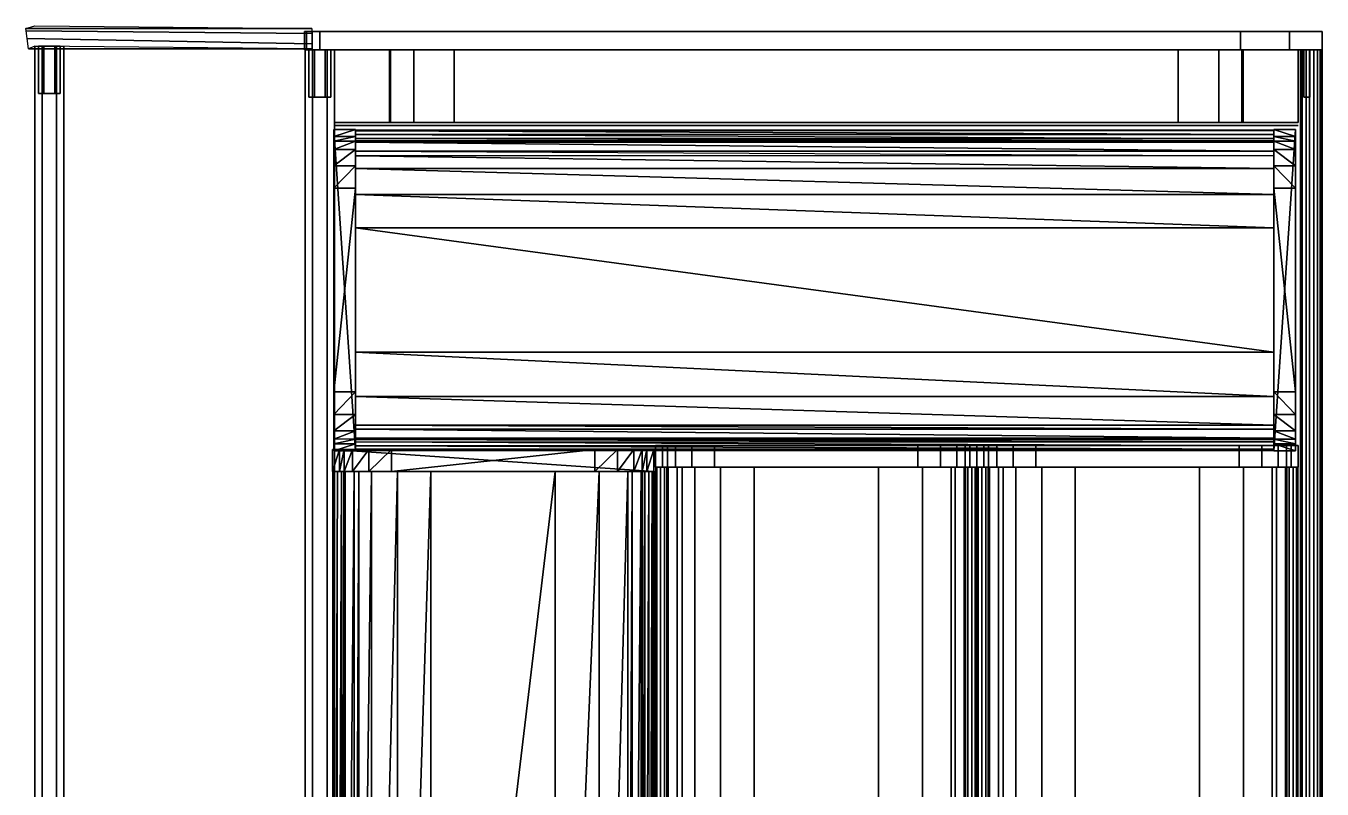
# Model space of a CAD drawing. Extents: x -2 to 354, y -420 to 0.
# Drawn here: x -2.4 to 354.2, y -209.9 to 0 of the extents above; entities that cross this region are included whole.
import ezdxf

# ---------------------------------------------------------------- set-up
doc = ezdxf.new("R2010")
doc.units = 0
doc.layers.get('0').update_dxf_attribs({"linetype": 'CONTINUOUS'})
doc.layers.add('CINZA', color=253, linetype='CONTINUOUS')
doc.layers.add('PRETO', color=253, linetype='CONTINUOUS')

# ---------------------------------------------------------------- blocks, each defined once
blk = doc.blocks.new('DFD')
at = {"layer": 'CINZA'}
for points in [[(266.11, -922.33, 57.09), (13.46, -922.33, 57.09), (266.11, -922.2, 58.08), (266.11, -922.33, 57.09)], [(266.11, -922.2, 58.08), (13.46, -922.33, 57.09), (13.46, -922.2, 58.08), (266.11, -922.2, 58.08)], [(13.46, -922.2, 58.08), (266.11, -922.2, 58.08), (266.11, -922.49, 59.19), (13.46, -922.2, 58.08)], [(13.46, -922.2, 58.08), (266.11, -922.49, 59.19), (13.46, -922.49, 59.19), (13.46, -922.2, 58.08)], [(266.11, -922.49, 59.19), (13.46, -922.49, 59.19), (266.11, -923.48, 59.77), (266.11, -922.49, 59.19)], [(266.11, -923.48, 59.77), (13.46, -922.49, 59.19), (13.46, -923.48, 59.77), (266.11, -923.48, 59.77)], [(266.11, -923.48, 59.77), (13.46, -923.48, 59.77), (266.11, -924.61, 59.91), (266.11, -923.48, 59.77)], [(13.46, -923.48, 59.77), (266.11, -924.61, 59.91), (13.46, -924.61, 59.91), (13.46, -923.48, 59.77)], [(13.46, -924.61, 59.91), (266.11, -924.61, 59.91), (266.11, -925.21, 59.71), (13.46, -924.61, 59.91)], [(13.46, -924.61, 59.91), (266.11, -925.21, 59.71), (13.46, -925.21, 59.71), (13.46, -924.61, 59.91)], [(266.11, -925.21, 59.71), (13.46, -925.21, 59.71), (266.11, -925.6, 59.04), (266.11, -925.21, 59.71)], [(266.11, -925.6, 59.04), (13.46, -925.21, 59.71), (13.46, -925.6, 59.04), (266.11, -925.6, 59.04)], [(266.11, -925.6, 59.04), (13.46, -925.6, 59.04), (266.11, -928.08, 40.79), (266.11, -925.6, 59.04)], [(266.11, -928.08, 40.79), (13.46, -925.6, 59.04), (13.46, -928.08, 40.79), (266.11, -928.08, 40.79)], [(266.11, -928.08, 40.79), (13.46, -928.08, 40.79), (266.11, -929.4, 31.09), (266.11, -928.08, 40.79)], [(266.11, -929.4, 31.09), (13.46, -929.4, 31.09), (266.11, -932.87, 22.27), (266.11, -929.4, 31.09)], [(266.11, -932.87, 22.27), (13.46, -929.4, 31.09), (13.46, -932.87, 22.27), (266.11, -932.87, 22.27)], [(266.11, -932.87, 22.27), (13.46, -932.87, 22.27), (266.11, -940.01, 16.03), (266.11, -932.87, 22.27)], [(266.11, -940.01, 16.03), (13.46, -932.87, 22.27), (13.46, -940.01, 16.03), (266.11, -940.01, 16.03)], [(266.11, -940.01, 16.03), (13.46, -940.01, 16.03), (266.11, -949.22, 13.79), (266.11, -940.01, 16.03)], [(266.11, -949.22, 13.79), (13.46, -940.01, 16.03), (13.46, -949.22, 13.79), (266.11, -949.22, 13.79)], [(266.11, -949.22, 13.79), (13.46, -949.22, 13.79), (266.11, -983.42, 13.79), (266.11, -949.22, 13.79)], [(266.11, -983.42, 13.79), (13.46, -949.22, 13.79), (13.46, -983.42, 13.79), (266.11, -983.42, 13.79)], [(266.11, -983.42, 13.79), (13.46, -983.42, 13.79), (266.11, -995.54, 17.94), (266.11, -983.42, 13.79)], [(266.11, -995.54, 17.94), (13.46, -983.42, 13.79), (13.46, -995.54, 17.94), (266.11, -995.54, 17.94)], [(266.11, -995.54, 17.94), (13.46, -995.54, 17.94), (266.11, -1003.43, 28.02), (266.11, -995.54, 17.94)], [(266.11, -1003.43, 28.02), (13.46, -995.54, 17.94), (13.46, -1003.43, 28.03), (266.11, -1003.43, 28.02)], [(266.11, -1003.43, 28.02), (13.46, -1003.43, 28.03), (266.11, -1004.56, 40.79), (266.11, -1003.43, 28.02)], [(266.11, -1004.56, 40.79), (13.46, -1003.43, 28.03), (13.46, -1004.56, 40.79), (266.11, -1004.56, 40.79)], [(266.11, -1004.56, 40.79), (13.46, -1004.56, 40.79), (266.11, -1007.04, 59.04), (266.11, -1004.56, 40.79)], [(266.11, -1007.04, 59.04), (13.46, -1004.56, 40.79), (13.46, -1007.04, 59.04), (266.11, -1007.04, 59.04)], [(266.11, -1007.04, 59.04), (13.46, -1007.04, 59.04), (266.11, -1007.43, 59.71), (266.11, -1007.04, 59.04)], [(266.11, -1007.43, 59.71), (13.46, -1007.04, 59.04), (13.46, -1007.43, 59.71), (266.11, -1007.43, 59.71)], [(266.11, -1007.43, 59.71), (13.46, -1007.43, 59.71), (266.11, -1008.03, 59.91), (266.11, -1007.43, 59.71)], [(266.11, -1008.03, 59.91), (13.46, -1007.43, 59.71), (13.46, -1008.03, 59.91), (266.11, -1008.03, 59.91)], [(13.46, -1008.03, 59.91), (266.11, -1008.03, 59.91), (266.11, -1009.16, 59.77), (13.46, -1008.03, 59.91)], [(13.46, -1008.03, 59.91), (266.11, -1009.16, 59.77), (13.46, -1009.16, 59.77), (13.46, -1008.03, 59.91)], [(266.11, -1009.16, 59.77), (13.46, -1009.16, 59.77), (266.11, -1010.09, 59.27), (266.11, -1009.16, 59.77)], [(266.11, -1010.09, 59.27), (13.46, -1009.16, 59.77), (13.46, -1010.09, 59.27), (266.11, -1010.09, 59.27)], [(266.11, -1010.09, 59.27), (13.46, -1010.09, 59.27), (266.11, -1010.44, 58.08), (266.11, -1010.09, 59.27)], [(266.11, -1010.44, 58.08), (13.46, -1010.09, 59.27), (13.46, -1010.44, 58.08), (266.11, -1010.44, 58.08)], [(13.46, -1010.44, 58.08), (266.11, -1010.44, 58.08), (266.11, -1010.31, 57.09), (13.46, -1010.44, 58.08)], [(13.46, -1010.44, 58.08), (266.11, -1010.31, 57.09), (13.46, -1010.31, 57.09), (13.46, -1010.44, 58.08)]]:
    blk.add_3dface(points, dxfattribs=at)
at = {"layer": 'PRETO'}
for points in [[(7.46, -1010.52, 54.2), (7.46, -922.12, 54.2), (7.46, -924.06, 40.37), (7.46, -1010.52, 54.2)], [(7.46, -1010.52, 60.3), (7.46, -922.12, 60.3), (7.46, -1010.52, 54.2), (7.46, -1010.52, 60.3)], [(7.46, -1010.52, 54.2), (7.46, -922.12, 60.3), (7.46, -922.12, 54.2), (7.46, -1010.52, 54.2)], [(13.46, -922.12, 60.3), (7.46, -922.12, 60.3), (7.46, -922.12, 54.2), (13.46, -922.12, 60.3)], [(13.46, -922.12, 60.3), (7.46, -922.12, 54.2), (13.46, -922.12, 54.2), (13.46, -922.12, 60.3)], [(7.46, -922.12, 54.2), (13.46, -922.12, 54.2), (7.46, -924.06, 40.37), (7.46, -922.12, 54.2)], [(7.46, -924.06, 40.37), (13.46, -922.12, 54.2), (13.46, -924.06, 40.37), (7.46, -924.06, 40.37)], [(7.46, -1010.52, 60.3), (13.46, -1010.52, 60.3), (7.46, -922.12, 60.3), (7.46, -1010.52, 60.3)], [(7.46, -922.12, 60.3), (13.46, -1010.52, 60.3), (13.46, -922.12, 60.3), (7.46, -922.12, 60.3)], [(13.46, -922.12, 60.3), (7.46, -922.12, 60.3), (7.46, -922.12, 54.2), (13.46, -922.12, 60.3)], [(13.46, -922.12, 60.3), (7.46, -922.12, 54.2), (13.46, -922.12, 54.2), (13.46, -922.12, 60.3)], [(13.46, -922.12, 54.2), (13.46, -1010.52, 54.2), (13.46, -924.06, 40.37), (13.46, -922.12, 54.2)], [(13.46, -922.12, 60.3), (13.46, -1010.52, 60.3), (13.46, -1010.52, 54.2), (13.46, -922.12, 60.3)], [(13.46, -922.12, 60.3), (13.46, -1010.52, 54.2), (13.46, -922.12, 54.2), (13.46, -922.12, 60.3)], [(266.11, -1010.52, 54.2), (266.11, -922.12, 54.2), (266.11, -924.06, 40.37), (266.11, -1010.52, 54.2)], [(266.11, -1010.52, 60.3), (266.11, -922.12, 60.3), (266.11, -1010.52, 54.2), (266.11, -1010.52, 60.3)], [(266.11, -1010.52, 54.2), (266.11, -922.12, 60.3), (266.11, -922.12, 54.2), (266.11, -1010.52, 54.2)], [(266.11, -922.12, 60.3), (272.11, -922.12, 60.3), (272.11, -922.12, 54.2), (266.11, -922.12, 60.3)], [(266.11, -922.12, 60.3), (272.11, -922.12, 54.2), (266.11, -922.12, 54.2), (266.11, -922.12, 60.3)], [(266.11, -922.12, 54.2), (272.11, -922.12, 54.2), (272.11, -924.06, 40.37), (266.11, -922.12, 54.2)], [(266.11, -922.12, 54.2), (272.11, -924.06, 40.37), (266.11, -924.06, 40.37), (266.11, -922.12, 54.2)], [(266.11, -1010.52, 60.3), (272.11, -1010.52, 60.3), (272.11, -922.12, 60.3), (266.11, -1010.52, 60.3)], [(266.11, -1010.52, 60.3), (272.11, -922.12, 60.3), (266.11, -922.12, 60.3), (266.11, -1010.52, 60.3)], [(266.11, -922.12, 60.3), (272.11, -922.12, 60.3), (272.11, -922.12, 54.2), (266.11, -922.12, 60.3)], [(266.11, -922.12, 60.3), (272.11, -922.12, 54.2), (266.11, -922.12, 54.2), (266.11, -922.12, 60.3)], [(272.11, -922.12, 54.2), (272.11, -1010.52, 54.2), (272.11, -924.06, 40.37), (272.11, -922.12, 54.2)], [(272.11, -922.12, 60.3), (272.11, -1010.52, 60.3), (272.11, -1010.52, 54.2), (272.11, -922.12, 60.3)], [(272.11, -922.12, 60.3), (272.11, -1010.52, 54.2), (272.11, -922.12, 54.2), (272.11, -922.12, 60.3)], [(7.46, -1008.58, 40.37), (7.46, -924.06, 40.37), (7.46, -1007.29, 31.2), (7.46, -1008.58, 40.37)], [(7.46, -1007.29, 31.2), (7.46, -924.06, 40.37), (7.46, -925.35, 31.2), (7.46, -1007.29, 31.2)], [(7.46, -1010.52, 54.2), (7.46, -924.06, 40.37), (7.46, -1008.58, 40.37), (7.46, -1010.52, 54.2)], [(7.46, -924.06, 40.37), (13.46, -924.06, 40.37), (7.46, -925.35, 31.2), (7.46, -924.06, 40.37)], [(7.46, -925.35, 31.2), (13.46, -924.06, 40.37), (13.46, -925.35, 31.2), (7.46, -925.35, 31.2)], [(7.46, -925.35, 31.2), (13.46, -925.35, 31.2), (7.46, -927.63, 23.71), (7.46, -925.35, 31.2)], [(7.46, -927.63, 23.71), (13.46, -925.35, 31.2), (13.46, -927.63, 23.71), (7.46, -927.63, 23.71)], [(7.46, -1007.29, 31.2), (7.46, -925.35, 31.2), (7.46, -927.63, 23.71), (7.46, -1007.29, 31.2)], [(13.46, -924.06, 40.37), (13.46, -1008.58, 40.37), (13.46, -1007.29, 31.2), (13.46, -924.06, 40.37)], [(13.46, -924.06, 40.37), (13.46, -1007.29, 31.2), (13.46, -925.35, 31.2), (13.46, -924.06, 40.37)], [(13.46, -924.06, 40.37), (13.46, -1010.52, 54.2), (13.46, -1008.58, 40.37), (13.46, -924.06, 40.37)], [(13.46, -925.35, 31.2), (13.46, -1007.29, 31.2), (13.46, -927.63, 23.71), (13.46, -925.35, 31.2)], [(266.11, -1008.58, 40.37), (266.11, -924.06, 40.37), (266.11, -1007.29, 31.2), (266.11, -1008.58, 40.37)], [(266.11, -1007.29, 31.2), (266.11, -924.06, 40.37), (266.11, -925.35, 31.2), (266.11, -1007.29, 31.2)], [(266.11, -1010.52, 54.2), (266.11, -924.06, 40.37), (266.11, -1008.58, 40.37), (266.11, -1010.52, 54.2)], [(266.11, -924.06, 40.37), (272.11, -924.06, 40.37), (272.11, -925.35, 31.2), (266.11, -924.06, 40.37)], [(266.11, -924.06, 40.37), (272.11, -925.35, 31.2), (266.11, -925.35, 31.2), (266.11, -924.06, 40.37)], [(266.11, -925.35, 31.2), (272.11, -925.35, 31.2), (272.11, -927.63, 23.71), (266.11, -925.35, 31.2)], [(266.11, -925.35, 31.2), (272.11, -927.63, 23.71), (266.11, -927.63, 23.71), (266.11, -925.35, 31.2)], [(266.11, -1007.29, 31.2), (266.11, -925.35, 31.2), (266.11, -927.63, 23.71), (266.11, -1007.29, 31.2)], [(272.11, -924.06, 40.37), (272.11, -1008.58, 40.37), (272.11, -1007.29, 31.2), (272.11, -924.06, 40.37)], [(272.11, -924.06, 40.37), (272.11, -1007.29, 31.2), (272.11, -925.35, 31.2), (272.11, -924.06, 40.37)], [(272.11, -924.06, 40.37), (272.11, -1010.52, 54.2), (272.11, -1008.58, 40.37), (272.11, -924.06, 40.37)], [(272.11, -925.35, 31.2), (272.11, -1007.29, 31.2), (272.11, -927.63, 23.71), (272.11, -925.35, 31.2)], [(7.46, -927.63, 23.71), (13.46, -927.63, 23.71), (7.46, -932.09, 17.28), (7.46, -927.63, 23.71)], [(7.46, -932.09, 17.28), (13.46, -927.63, 23.71), (13.46, -932.09, 17.28), (7.46, -932.09, 17.28)], [(7.46, -1007.29, 31.2), (7.46, -927.63, 23.71), (7.46, -1005.01, 23.71), (7.46, -1007.29, 31.2)], [(7.46, -1005.01, 23.71), (7.46, -927.63, 23.71), (7.46, -932.09, 17.28), (7.46, -1005.01, 23.71)], [(13.46, -927.63, 23.71), (13.46, -1007.29, 31.2), (13.46, -1005.01, 23.71), (13.46, -927.63, 23.71)], [(13.46, -927.63, 23.71), (13.46, -1005.01, 23.71), (13.46, -932.09, 17.28), (13.46, -927.63, 23.71)], [(266.11, -927.63, 23.71), (272.11, -927.63, 23.71), (272.11, -932.09, 17.28), (266.11, -927.63, 23.71)], [(266.11, -927.63, 23.71), (272.11, -932.09, 17.28), (266.11, -932.09, 17.28), (266.11, -927.63, 23.71)], [(266.11, -1007.29, 31.2), (266.11, -927.63, 23.71), (266.11, -1005.01, 23.71), (266.11, -1007.29, 31.2)], [(266.11, -1005.01, 23.71), (266.11, -927.63, 23.71), (266.11, -932.09, 17.28), (266.11, -1005.01, 23.71)], [(272.11, -927.63, 23.71), (272.11, -1007.29, 31.2), (272.11, -1005.01, 23.71), (272.11, -927.63, 23.71)], [(272.11, -927.63, 23.71), (272.11, -1005.01, 23.71), (272.11, -932.09, 17.28), (272.11, -927.63, 23.71)], [(7.46, -932.09, 17.28), (13.46, -932.09, 17.28), (7.46, -938.32, 12.54), (7.46, -932.09, 17.28)], [(7.46, -938.32, 12.54), (13.46, -932.09, 17.28), (13.46, -938.32, 12.54), (7.46, -938.32, 12.54)], [(7.46, -1005.01, 23.71), (7.46, -932.09, 17.28), (7.46, -1000.55, 17.28), (7.46, -1005.01, 23.71)], [(7.46, -1000.55, 17.28), (7.46, -932.09, 17.28), (7.46, -938.32, 12.54), (7.46, -1000.55, 17.28)], [(13.46, -932.09, 17.28), (13.46, -1005.01, 23.71), (13.46, -1000.55, 17.28), (13.46, -932.09, 17.28)], [(13.46, -932.09, 17.28), (13.46, -1000.55, 17.28), (13.46, -938.32, 12.54), (13.46, -932.09, 17.28)], [(266.11, -932.09, 17.28), (272.11, -932.09, 17.28), (272.11, -938.32, 12.54), (266.11, -932.09, 17.28)], [(266.11, -932.09, 17.28), (272.11, -938.32, 12.54), (266.11, -938.32, 12.54), (266.11, -932.09, 17.28)], [(266.11, -1005.01, 23.71), (266.11, -932.09, 17.28), (266.11, -1000.55, 17.28), (266.11, -1005.01, 23.71)], [(266.11, -1000.55, 17.28), (266.11, -932.09, 17.28), (266.11, -938.32, 12.54), (266.11, -1000.55, 17.28)], [(272.11, -932.09, 17.28), (272.11, -1005.01, 23.71), (272.11, -1000.55, 17.28), (272.11, -932.09, 17.28)], [(272.11, -932.09, 17.28), (272.11, -1000.55, 17.28), (272.11, -938.32, 12.54), (272.11, -932.09, 17.28)], [(7.46, -938.32, 12.54), (13.46, -938.32, 12.54), (7.46, -994.32, 12.54), (7.46, -938.32, 12.54)], [(7.46, -994.32, 12.54), (13.46, -938.32, 12.54), (13.46, -994.32, 12.54), (7.46, -994.32, 12.54)], [(7.46, -1000.55, 17.28), (7.46, -938.32, 12.54), (7.46, -994.32, 12.54), (7.46, -1000.55, 17.28)], [(13.46, -938.32, 12.54), (13.46, -1000.55, 17.28), (13.46, -994.32, 12.54), (13.46, -938.32, 12.54)], [(266.11, -938.32, 12.54), (272.11, -938.32, 12.54), (272.11, -994.32, 12.54), (266.11, -938.32, 12.54)], [(266.11, -938.32, 12.54), (272.11, -994.32, 12.54), (266.11, -994.32, 12.54), (266.11, -938.32, 12.54)], [(266.11, -1000.55, 17.28), (266.11, -938.32, 12.54), (266.11, -994.32, 12.54), (266.11, -1000.55, 17.28)], [(272.11, -938.32, 12.54), (272.11, -1000.55, 17.28), (272.11, -994.32, 12.54), (272.11, -938.32, 12.54)], [(7.46, -994.32, 12.54), (13.46, -994.32, 12.54), (7.46, -1000.55, 17.28), (7.46, -994.32, 12.54)], [(7.46, -1000.55, 17.28), (13.46, -994.32, 12.54), (13.46, -1000.55, 17.28), (7.46, -1000.55, 17.28)], [(266.11, -994.32, 12.54), (272.11, -994.32, 12.54), (272.11, -1000.55, 17.28), (266.11, -994.32, 12.54)], [(266.11, -994.32, 12.54), (272.11, -1000.55, 17.28), (266.11, -1000.55, 17.28), (266.11, -994.32, 12.54)], [(7.46, -1000.55, 17.28), (13.46, -1000.55, 17.28), (7.46, -1005.01, 23.71), (7.46, -1000.55, 17.28)], [(7.46, -1005.01, 23.71), (13.46, -1000.55, 17.28), (13.46, -1005.01, 23.71), (7.46, -1005.01, 23.71)], [(266.11, -1000.55, 17.28), (272.11, -1000.55, 17.28), (272.11, -1005.01, 23.71), (266.11, -1000.55, 17.28)], [(266.11, -1000.55, 17.28), (272.11, -1005.01, 23.71), (266.11, -1005.01, 23.71), (266.11, -1000.55, 17.28)], [(7.46, -1004.52, 54.2), (7.46, -1010.52, 54.2), (7.46, -1010.52, 60.3), (7.46, -1004.52, 54.2)], [(7.46, -1004.52, 54.2), (7.46, -1010.52, 60.3), (7.46, -1004.52, 60.3), (7.46, -1004.52, 54.2)], [(7.46, -1005.01, 23.71), (13.46, -1005.01, 23.71), (7.46, -1007.29, 31.2), (7.46, -1005.01, 23.71)], [(7.46, -1007.29, 31.2), (13.46, -1005.01, 23.71), (13.46, -1007.29, 31.2), (7.46, -1007.29, 31.2)], [(266.11, -1005.01, 23.71), (272.11, -1005.01, 23.71), (272.11, -1007.29, 31.2), (266.11, -1005.01, 23.71)], [(266.11, -1005.01, 23.71), (272.11, -1007.29, 31.2), (266.11, -1007.29, 31.2), (266.11, -1005.01, 23.71)], [(13.46, -1007.29, 31.2), (7.46, -1007.29, 31.2), (7.46, -1008.58, 40.37), (13.46, -1007.29, 31.2)], [(13.46, -1007.29, 31.2), (7.46, -1008.58, 40.37), (13.46, -1008.58, 40.37), (13.46, -1007.29, 31.2)], [(13.46, -1008.58, 40.37), (7.46, -1008.58, 40.37), (7.46, -1010.52, 54.2), (13.46, -1008.58, 40.37)], [(13.46, -1008.58, 40.37), (7.46, -1010.52, 54.2), (13.46, -1010.52, 54.2), (13.46, -1008.58, 40.37)], [(266.11, -1007.29, 31.2), (272.11, -1007.29, 31.2), (272.11, -1008.58, 40.37), (266.11, -1007.29, 31.2)], [(266.11, -1007.29, 31.2), (272.11, -1008.58, 40.37), (266.11, -1008.58, 40.37), (266.11, -1007.29, 31.2)], [(266.11, -1008.58, 40.37), (272.11, -1008.58, 40.37), (272.11, -1010.52, 54.2), (266.11, -1008.58, 40.37)], [(266.11, -1008.58, 40.37), (272.11, -1010.52, 54.2), (266.11, -1010.52, 54.2), (266.11, -1008.58, 40.37)], [(13.46, -1010.52, 54.2), (7.46, -1010.52, 54.2), (7.46, -1010.52, 60.3), (13.46, -1010.52, 54.2)], [(13.46, -1010.52, 54.2), (7.46, -1010.52, 60.3), (13.46, -1010.52, 60.3), (13.46, -1010.52, 54.2)], [(266.11, -1010.52, 54.2), (272.11, -1010.52, 54.2), (272.11, -1010.52, 60.3), (266.11, -1010.52, 54.2)], [(266.11, -1010.52, 54.2), (272.11, -1010.52, 60.3), (266.11, -1010.52, 60.3), (266.11, -1010.52, 54.2)]]:
    blk.add_3dface(points, dxfattribs=at)
blk = doc.blocks.new('848')
at = {"layer": 'CINZA'}
for points in [[(-336.04, -317.82, 57.09), (-336.04, -31.8, 57.09), (-336.17, -31.8, 58.08), (-336.04, -317.82, 57.09)], [(-336.04, -317.82, 57.09), (-336.17, -31.8, 58.08), (-336.17, -317.82, 58.08), (-336.04, -317.82, 57.09)], [(-336.17, -31.8, 58.08), (-336.17, -317.82, 58.08), (-335.88, -31.8, 59.19), (-336.17, -31.8, 58.08)], [(-335.88, -31.8, 59.19), (-336.17, -317.82, 58.08), (-335.88, -317.82, 59.19), (-335.88, -31.8, 59.19)], [(-335.88, -31.8, 59.19), (-335.88, -317.82, 59.19), (-334.89, -31.8, 59.77), (-335.88, -31.8, 59.19)], [(-334.89, -31.8, 59.77), (-335.88, -317.82, 59.19), (-334.89, -317.82, 59.77), (-334.89, -31.8, 59.77)], [(-334.89, -317.82, 59.77), (-334.89, -31.8, 59.77), (-333.76, -31.8, 59.91), (-334.89, -317.82, 59.77)], [(-334.89, -317.82, 59.77), (-333.76, -31.8, 59.91), (-333.76, -317.82, 59.91), (-334.89, -317.82, 59.77)], [(-333.76, -31.8, 59.91), (-333.76, -317.82, 59.91), (-333.16, -31.8, 59.71), (-333.76, -31.8, 59.91)], [(-333.16, -31.8, 59.71), (-333.76, -317.82, 59.91), (-333.16, -317.82, 59.71), (-333.16, -31.8, 59.71)], [(-333.16, -31.8, 59.71), (-333.16, -317.82, 59.71), (-332.77, -31.8, 59.04), (-333.16, -31.8, 59.71)], [(-332.77, -31.8, 59.04), (-333.16, -317.82, 59.71), (-332.77, -317.82, 59.04), (-332.77, -31.8, 59.04)], [(-332.77, -31.8, 59.04), (-332.77, -317.82, 59.04), (-330.29, -31.8, 40.79), (-332.77, -31.8, 59.04)], [(-330.29, -31.8, 40.79), (-332.77, -317.82, 59.04), (-330.29, -317.82, 40.79), (-330.29, -31.8, 40.79)], [(-330.29, -31.8, 40.79), (-330.29, -317.82, 40.79), (-328.97, -31.8, 31.09), (-330.29, -31.8, 40.79)], [(-328.97, -31.8, 31.09), (-330.29, -317.82, 40.79), (-328.97, -317.82, 31.09), (-328.97, -31.8, 31.09)], [(-328.97, -31.8, 31.09), (-328.97, -317.82, 31.09), (-325.5, -31.8, 22.27), (-328.97, -31.8, 31.09)], [(-325.5, -31.8, 22.27), (-328.97, -317.82, 31.09), (-325.5, -317.82, 22.27), (-325.5, -31.8, 22.27)], [(-325.5, -31.8, 22.27), (-325.5, -317.82, 22.27), (-318.36, -31.8, 16.03), (-325.5, -31.8, 22.27)], [(-318.36, -31.8, 16.03), (-325.5, -317.82, 22.27), (-318.36, -317.82, 16.03), (-318.36, -31.8, 16.03)], [(-318.36, -31.8, 16.03), (-318.36, -317.82, 16.03), (-309.15, -31.8, 13.79), (-318.36, -31.8, 16.03)], [(-309.15, -31.8, 13.79), (-318.36, -317.82, 16.03), (-309.15, -317.82, 13.79), (-309.15, -31.8, 13.79)], [(-309.15, -31.8, 13.79), (-309.15, -317.82, 13.79), (-274.95, -31.8, 13.79), (-309.15, -31.8, 13.79)], [(-274.95, -31.8, 13.79), (-309.15, -317.82, 13.79), (-274.95, -317.82, 13.79), (-274.95, -31.8, 13.79)], [(-274.95, -31.8, 13.79), (-274.95, -317.82, 13.79), (-262.83, -31.8, 17.94), (-274.95, -31.8, 13.79)], [(-262.83, -31.8, 17.94), (-274.95, -317.82, 13.79), (-262.83, -317.82, 17.94), (-262.83, -31.8, 17.94)], [(-262.83, -31.8, 17.94), (-262.83, -317.82, 17.94), (-254.94, -31.8, 28.02), (-262.83, -31.8, 17.94)], [(-254.94, -31.8, 28.02), (-262.83, -317.82, 17.94), (-254.94, -317.82, 28.03), (-254.94, -31.8, 28.02)], [(-254.94, -31.8, 28.02), (-254.94, -317.82, 28.03), (-253.81, -31.8, 40.79), (-254.94, -31.8, 28.02)], [(-253.81, -31.8, 40.79), (-254.94, -317.82, 28.03), (-253.81, -317.82, 40.79), (-253.81, -31.8, 40.79)], [(-253.81, -31.8, 40.79), (-253.81, -317.82, 40.79), (-251.33, -31.8, 59.04), (-253.81, -31.8, 40.79)], [(-251.33, -31.8, 59.04), (-253.81, -317.82, 40.79), (-251.33, -317.82, 59.04), (-251.33, -31.8, 59.04)], [(-251.33, -31.8, 59.04), (-251.33, -317.82, 59.04), (-250.94, -31.8, 59.71), (-251.33, -31.8, 59.04)], [(-250.94, -31.8, 59.71), (-251.33, -317.82, 59.04), (-250.94, -317.82, 59.71), (-250.94, -31.8, 59.71)], [(-250.94, -31.8, 59.71), (-250.94, -317.82, 59.71), (-250.34, -31.8, 59.91), (-250.94, -31.8, 59.71)], [(-250.94, -317.82, 59.71), (-250.34, -31.8, 59.91), (-250.34, -317.82, 59.91), (-250.94, -317.82, 59.71)], [(-250.34, -31.8, 59.91), (-250.34, -317.82, 59.91), (-249.21, -31.8, 59.77), (-250.34, -31.8, 59.91)], [(-250.34, -317.82, 59.91), (-249.21, -31.8, 59.77), (-249.21, -317.82, 59.77), (-250.34, -317.82, 59.91)], [(-249.21, -31.8, 59.77), (-249.21, -317.82, 59.77), (-248.28, -31.8, 59.27), (-249.21, -31.8, 59.77)], [(-248.28, -31.8, 59.27), (-249.21, -317.82, 59.77), (-248.28, -317.82, 59.27), (-248.28, -31.8, 59.27)], [(-248.28, -317.82, 59.27), (-248.28, -31.8, 59.27), (-247.93, -31.8, 58.08), (-248.28, -317.82, 59.27)], [(-248.28, -317.82, 59.27), (-247.93, -31.8, 58.08), (-247.93, -317.82, 58.08), (-248.28, -317.82, 59.27)], [(-247.93, -31.8, 58.08), (-247.93, -317.82, 58.08), (-248.06, -31.8, 57.09), (-247.93, -31.8, 58.08)], [(-248.06, -31.8, 57.09), (-247.93, -317.82, 58.08), (-248.06, -317.82, 57.09), (-248.06, -31.8, 57.09)], [(-247.77, -31.8, 58.08), (-247.64, -317.82, 57.09), (-247.77, -317.82, 58.08), (-247.77, -31.8, 58.08)], [(-247.77, -317.82, 58.08), (-247.77, -31.8, 58.08), (-247.48, -31.8, 59.19), (-247.77, -317.82, 58.08)], [(-247.77, -317.82, 58.08), (-247.48, -31.8, 59.19), (-247.48, -317.82, 59.19), (-247.77, -317.82, 58.08)]]:
    blk.add_3dface(points, dxfattribs=at)
at = {"layer": 'PRETO'}
for points in [[(-336.25, -25.8, 60.3), (-247.85, -25.8, 60.3), (-247.85, -25.8, 54.2), (-336.25, -25.8, 60.3)], [(-336.25, -25.8, 60.3), (-247.85, -25.8, 54.2), (-336.25, -25.8, 54.2), (-336.25, -25.8, 60.3)], [(-336.25, -25.8, 54.2), (-247.85, -25.8, 54.2), (-334.31, -25.8, 40.37), (-336.25, -25.8, 54.2)], [(-336.25, -31.8, 60.3), (-336.25, -25.8, 60.3), (-336.25, -25.8, 54.2), (-336.25, -31.8, 60.3)], [(-336.25, -31.8, 60.3), (-336.25, -25.8, 54.2), (-336.25, -31.8, 54.2), (-336.25, -31.8, 60.3)], [(-336.25, -31.8, 54.2), (-336.25, -25.8, 54.2), (-334.31, -25.8, 40.37), (-336.25, -31.8, 54.2)], [(-336.25, -31.8, 54.2), (-334.31, -25.8, 40.37), (-334.31, -31.8, 40.37), (-336.25, -31.8, 54.2)], [(-247.85, -31.8, 60.3), (-247.85, -25.8, 60.3), (-336.25, -25.8, 60.3), (-247.85, -31.8, 60.3)], [(-247.85, -31.8, 60.3), (-336.25, -25.8, 60.3), (-336.25, -31.8, 60.3), (-247.85, -31.8, 60.3)], [(-334.31, -25.8, 40.37), (-249.79, -25.8, 40.37), (-251.08, -25.8, 31.2), (-334.31, -25.8, 40.37)], [(-334.31, -25.8, 40.37), (-251.08, -25.8, 31.2), (-333.02, -25.8, 31.2), (-334.31, -25.8, 40.37)], [(-334.31, -25.8, 40.37), (-247.85, -25.8, 54.2), (-249.79, -25.8, 40.37), (-334.31, -25.8, 40.37)], [(-334.31, -31.8, 40.37), (-334.31, -25.8, 40.37), (-333.02, -25.8, 31.2), (-334.31, -31.8, 40.37)], [(-334.31, -31.8, 40.37), (-333.02, -25.8, 31.2), (-333.02, -31.8, 31.2), (-334.31, -31.8, 40.37)], [(-333.02, -31.8, 31.2), (-333.02, -25.8, 31.2), (-330.74, -25.8, 23.71), (-333.02, -31.8, 31.2)], [(-333.02, -31.8, 31.2), (-330.74, -25.8, 23.71), (-330.74, -31.8, 23.71), (-333.02, -31.8, 31.2)], [(-333.02, -25.8, 31.2), (-251.08, -25.8, 31.2), (-330.74, -25.8, 23.71), (-333.02, -25.8, 31.2)], [(-330.74, -31.8, 23.71), (-330.74, -25.8, 23.71), (-326.28, -25.8, 17.28), (-330.74, -31.8, 23.71)], [(-330.74, -31.8, 23.71), (-326.28, -25.8, 17.28), (-326.28, -31.8, 17.28), (-330.74, -31.8, 23.71)], [(-330.74, -25.8, 23.71), (-251.08, -25.8, 31.2), (-253.36, -25.8, 23.71), (-330.74, -25.8, 23.71)], [(-330.74, -25.8, 23.71), (-253.36, -25.8, 23.71), (-326.28, -25.8, 17.28), (-330.74, -25.8, 23.71)], [(-326.28, -31.8, 17.28), (-326.28, -25.8, 17.28), (-320.05, -25.8, 12.54), (-326.28, -31.8, 17.28)], [(-326.28, -31.8, 17.28), (-320.05, -25.8, 12.54), (-320.05, -31.8, 12.54), (-326.28, -31.8, 17.28)], [(-326.28, -25.8, 17.28), (-253.36, -25.8, 23.71), (-257.82, -25.8, 17.28), (-326.28, -25.8, 17.28)], [(-326.28, -25.8, 17.28), (-257.82, -25.8, 17.28), (-320.05, -25.8, 12.54), (-326.28, -25.8, 17.28)], [(-320.05, -31.8, 12.54), (-320.05, -25.8, 12.54), (-264.05, -25.8, 12.54), (-320.05, -31.8, 12.54)], [(-320.05, -31.8, 12.54), (-264.05, -25.8, 12.54), (-264.05, -31.8, 12.54), (-320.05, -31.8, 12.54)], [(-320.05, -25.8, 12.54), (-257.82, -25.8, 17.28), (-264.05, -25.8, 12.54), (-320.05, -25.8, 12.54)], [(-264.05, -31.8, 12.54), (-264.05, -25.8, 12.54), (-257.82, -25.8, 17.28), (-264.05, -31.8, 12.54)], [(-264.05, -31.8, 12.54), (-257.82, -25.8, 17.28), (-257.82, -31.8, 17.28), (-264.05, -31.8, 12.54)], [(-257.82, -31.8, 17.28), (-257.82, -25.8, 17.28), (-253.36, -25.8, 23.71), (-257.82, -31.8, 17.28)], [(-257.82, -31.8, 17.28), (-253.36, -25.8, 23.71), (-253.36, -31.8, 23.71), (-257.82, -31.8, 17.28)], [(-253.36, -31.8, 23.71), (-253.36, -25.8, 23.71), (-251.08, -25.8, 31.2), (-253.36, -31.8, 23.71)], [(-253.36, -31.8, 23.71), (-251.08, -25.8, 31.2), (-251.08, -31.8, 31.2), (-253.36, -31.8, 23.71)], [(-251.08, -31.8, 31.2), (-251.08, -25.8, 31.2), (-249.79, -25.8, 40.37), (-251.08, -31.8, 31.2)], [(-251.08, -31.8, 31.2), (-249.79, -25.8, 40.37), (-249.79, -31.8, 40.37), (-251.08, -31.8, 31.2)], [(-249.79, -31.8, 40.37), (-249.79, -25.8, 40.37), (-247.85, -25.8, 54.2), (-249.79, -31.8, 40.37)], [(-249.79, -31.8, 40.37), (-247.85, -25.8, 54.2), (-247.85, -31.8, 54.2), (-249.79, -31.8, 40.37)], [(-247.85, -31.8, 54.2), (-247.85, -25.8, 54.2), (-247.85, -25.8, 60.3), (-247.85, -31.8, 54.2)], [(-247.85, -31.8, 54.2), (-247.85, -25.8, 60.3), (-247.85, -31.8, 60.3), (-247.85, -31.8, 54.2)], [(-247.85, -31.8, 60.3), (-247.85, -25.8, 60.3), (-247.85, -25.8, 54.2), (-247.85, -31.8, 60.3)], [(-247.85, -31.8, 60.3), (-247.85, -25.8, 54.2), (-247.85, -31.8, 54.2), (-247.85, -31.8, 60.3)], [(-247.85, -31.8, 60.3), (-336.25, -31.8, 60.3), (-247.85, -31.8, 54.2), (-247.85, -31.8, 60.3)], [(-247.85, -31.8, 54.2), (-336.25, -31.8, 60.3), (-336.25, -31.8, 54.2), (-247.85, -31.8, 54.2)], [(-247.85, -31.8, 54.2), (-336.25, -31.8, 54.2), (-334.31, -31.8, 40.37), (-247.85, -31.8, 54.2)], [(-249.79, -31.8, 40.37), (-334.31, -31.8, 40.37), (-251.08, -31.8, 31.2), (-249.79, -31.8, 40.37)], [(-251.08, -31.8, 31.2), (-334.31, -31.8, 40.37), (-333.02, -31.8, 31.2), (-251.08, -31.8, 31.2)], [(-247.85, -31.8, 54.2), (-334.31, -31.8, 40.37), (-249.79, -31.8, 40.37), (-247.85, -31.8, 54.2)], [(-251.08, -31.8, 31.2), (-333.02, -31.8, 31.2), (-330.74, -31.8, 23.71), (-251.08, -31.8, 31.2)], [(-251.08, -31.8, 31.2), (-330.74, -31.8, 23.71), (-253.36, -31.8, 23.71), (-251.08, -31.8, 31.2)], [(-253.36, -31.8, 23.71), (-330.74, -31.8, 23.71), (-326.28, -31.8, 17.28), (-253.36, -31.8, 23.71)], [(-253.36, -31.8, 23.71), (-326.28, -31.8, 17.28), (-257.82, -31.8, 17.28), (-253.36, -31.8, 23.71)], [(-257.82, -31.8, 17.28), (-326.28, -31.8, 17.28), (-320.05, -31.8, 12.54), (-257.82, -31.8, 17.28)], [(-257.82, -31.8, 17.28), (-320.05, -31.8, 12.54), (-264.05, -31.8, 12.54), (-257.82, -31.8, 17.28)], [(-336.25, -317.82, 60.3), (-247.85, -317.82, 60.3), (-247.85, -317.82, 54.2), (-336.25, -317.82, 60.3)], [(-336.25, -317.82, 60.3), (-247.85, -317.82, 54.2), (-336.25, -317.82, 54.2), (-336.25, -317.82, 60.3)], [(-336.25, -317.82, 54.2), (-247.85, -317.82, 54.2), (-334.31, -317.82, 40.37), (-336.25, -317.82, 54.2)], [(-336.25, -323.82, 60.3), (-336.25, -317.82, 60.3), (-336.25, -323.82, 54.2), (-336.25, -323.82, 60.3)], [(-336.25, -323.82, 54.2), (-336.25, -317.82, 60.3), (-336.25, -317.82, 54.2), (-336.25, -323.82, 54.2)], [(-336.25, -317.82, 54.2), (-336.25, -323.82, 54.2), (-334.31, -323.82, 40.37), (-336.25, -317.82, 54.2)], [(-336.25, -317.82, 54.2), (-334.31, -323.82, 40.37), (-334.31, -317.82, 40.37), (-336.25, -317.82, 54.2)], [(-247.85, -323.82, 60.3), (-247.85, -317.82, 60.3), (-336.25, -323.82, 60.3), (-247.85, -323.82, 60.3)], [(-336.25, -323.82, 60.3), (-247.85, -317.82, 60.3), (-336.25, -317.82, 60.3), (-336.25, -323.82, 60.3)], [(-334.31, -317.82, 40.37), (-249.79, -317.82, 40.37), (-251.08, -317.82, 31.2), (-334.31, -317.82, 40.37)], [(-334.31, -317.82, 40.37), (-251.08, -317.82, 31.2), (-333.02, -317.82, 31.2), (-334.31, -317.82, 40.37)], [(-334.31, -317.82, 40.37), (-247.85, -317.82, 54.2), (-249.79, -317.82, 40.37), (-334.31, -317.82, 40.37)], [(-334.31, -317.82, 40.37), (-334.31, -323.82, 40.37), (-333.02, -323.82, 31.2), (-334.31, -317.82, 40.37)], [(-334.31, -317.82, 40.37), (-333.02, -323.82, 31.2), (-333.02, -317.82, 31.2), (-334.31, -317.82, 40.37)], [(-333.02, -323.82, 31.2), (-333.02, -317.82, 31.2), (-330.74, -323.82, 23.71), (-333.02, -323.82, 31.2)], [(-330.74, -323.82, 23.71), (-333.02, -317.82, 31.2), (-330.74, -317.82, 23.71), (-330.74, -323.82, 23.71)], [(-333.02, -317.82, 31.2), (-251.08, -317.82, 31.2), (-330.74, -317.82, 23.71), (-333.02, -317.82, 31.2)], [(-330.74, -323.82, 23.71), (-330.74, -317.82, 23.71), (-326.28, -323.82, 17.28), (-330.74, -323.82, 23.71)], [(-326.28, -323.82, 17.28), (-330.74, -317.82, 23.71), (-326.28, -317.82, 17.28), (-326.28, -323.82, 17.28)], [(-330.74, -317.82, 23.71), (-251.08, -317.82, 31.2), (-253.36, -317.82, 23.71), (-330.74, -317.82, 23.71)], [(-330.74, -317.82, 23.71), (-253.36, -317.82, 23.71), (-326.28, -317.82, 17.28), (-330.74, -317.82, 23.71)], [(-326.28, -323.82, 17.28), (-326.28, -317.82, 17.28), (-320.05, -323.82, 12.54), (-326.28, -323.82, 17.28)], [(-320.05, -323.82, 12.54), (-326.28, -317.82, 17.28), (-320.05, -317.82, 12.54), (-320.05, -323.82, 12.54)], [(-326.28, -317.82, 17.28), (-253.36, -317.82, 23.71), (-257.82, -317.82, 17.28), (-326.28, -317.82, 17.28)], [(-326.28, -317.82, 17.28), (-257.82, -317.82, 17.28), (-320.05, -317.82, 12.54), (-326.28, -317.82, 17.28)], [(-320.05, -323.82, 12.54), (-320.05, -317.82, 12.54), (-264.05, -323.82, 12.54), (-320.05, -323.82, 12.54)], [(-264.05, -323.82, 12.54), (-320.05, -317.82, 12.54), (-264.05, -317.82, 12.54), (-264.05, -323.82, 12.54)], [(-320.05, -317.82, 12.54), (-257.82, -317.82, 17.28), (-264.05, -317.82, 12.54), (-320.05, -317.82, 12.54)], [(-264.05, -323.82, 12.54), (-264.05, -317.82, 12.54), (-257.82, -323.82, 17.28), (-264.05, -323.82, 12.54)], [(-257.82, -323.82, 17.28), (-264.05, -317.82, 12.54), (-257.82, -317.82, 17.28), (-257.82, -323.82, 17.28)], [(-257.82, -323.82, 17.28), (-257.82, -317.82, 17.28), (-253.36, -323.82, 23.71), (-257.82, -323.82, 17.28)], [(-253.36, -323.82, 23.71), (-257.82, -317.82, 17.28), (-253.36, -317.82, 23.71), (-253.36, -323.82, 23.71)], [(-253.36, -323.82, 23.71), (-253.36, -317.82, 23.71), (-251.08, -323.82, 31.2), (-253.36, -323.82, 23.71)], [(-251.08, -323.82, 31.2), (-253.36, -317.82, 23.71), (-251.08, -317.82, 31.2), (-251.08, -323.82, 31.2)], [(-251.08, -323.82, 31.2), (-251.08, -317.82, 31.2), (-249.79, -323.82, 40.37), (-251.08, -323.82, 31.2)], [(-249.79, -323.82, 40.37), (-251.08, -317.82, 31.2), (-249.79, -317.82, 40.37), (-249.79, -323.82, 40.37)], [(-249.79, -323.82, 40.37), (-249.79, -317.82, 40.37), (-247.85, -323.82, 54.2), (-249.79, -323.82, 40.37)], [(-247.85, -323.82, 54.2), (-249.79, -317.82, 40.37), (-247.85, -317.82, 54.2), (-247.85, -323.82, 54.2)], [(-247.85, -317.82, 54.2), (-247.85, -323.82, 54.2), (-247.85, -323.82, 60.3), (-247.85, -317.82, 54.2)], [(-247.85, -317.82, 54.2), (-247.85, -323.82, 60.3), (-247.85, -317.82, 60.3), (-247.85, -317.82, 54.2)], [(-247.85, -317.82, 60.3), (-247.85, -323.82, 60.3), (-247.85, -323.82, 54.2), (-247.85, -317.82, 60.3)], [(-247.85, -317.82, 60.3), (-247.85, -323.82, 54.2), (-247.85, -317.82, 54.2), (-247.85, -317.82, 60.3)], [(-247.85, -323.82, 60.3), (-336.25, -323.82, 60.3), (-247.85, -323.82, 54.2), (-247.85, -323.82, 60.3)], [(-247.85, -323.82, 54.2), (-336.25, -323.82, 60.3), (-336.25, -323.82, 54.2), (-247.85, -323.82, 54.2)], [(-336.25, -323.82, 54.2), (-247.85, -323.82, 54.2), (-334.31, -323.82, 40.37), (-336.25, -323.82, 54.2)], [(-247.85, -323.82, 60.3), (-336.25, -323.82, 60.3), (-247.85, -323.82, 54.2), (-247.85, -323.82, 60.3)], [(-247.85, -323.82, 54.2), (-336.25, -323.82, 60.3), (-336.25, -323.82, 54.2), (-247.85, -323.82, 54.2)], [(-336.25, -323.82, 54.2), (-247.85, -323.82, 54.2), (-334.31, -323.82, 40.37), (-336.25, -323.82, 54.2)], [(-334.31, -323.82, 40.37), (-249.79, -323.82, 40.37), (-251.08, -323.82, 31.2), (-334.31, -323.82, 40.37)], [(-251.08, -323.82, 31.2), (-334.31, -323.82, 40.37), (-333.02, -323.82, 31.2), (-251.08, -323.82, 31.2)], [(-249.79, -323.82, 40.37), (-334.31, -323.82, 40.37), (-251.08, -323.82, 31.2), (-249.79, -323.82, 40.37)], [(-251.08, -323.82, 31.2), (-334.31, -323.82, 40.37), (-333.02, -323.82, 31.2), (-251.08, -323.82, 31.2)], [(-334.31, -323.82, 40.37), (-247.85, -323.82, 54.2), (-249.79, -323.82, 40.37), (-334.31, -323.82, 40.37)], [(-334.31, -323.82, 40.37), (-247.85, -323.82, 54.2), (-249.79, -323.82, 40.37), (-334.31, -323.82, 40.37)], [(-251.08, -323.82, 31.2), (-333.02, -323.82, 31.2), (-330.74, -323.82, 23.71), (-251.08, -323.82, 31.2)], [(-251.08, -323.82, 31.2), (-333.02, -323.82, 31.2), (-330.74, -323.82, 23.71), (-251.08, -323.82, 31.2)], [(-251.08, -323.82, 31.2), (-330.74, -323.82, 23.71), (-253.36, -323.82, 23.71), (-251.08, -323.82, 31.2)], [(-253.36, -323.82, 23.71), (-330.74, -323.82, 23.71), (-326.28, -323.82, 17.28), (-253.36, -323.82, 23.71)], [(-251.08, -323.82, 31.2), (-330.74, -323.82, 23.71), (-253.36, -323.82, 23.71), (-251.08, -323.82, 31.2)], [(-253.36, -323.82, 23.71), (-330.74, -323.82, 23.71), (-326.28, -323.82, 17.28), (-253.36, -323.82, 23.71)], [(-253.36, -323.82, 23.71), (-326.28, -323.82, 17.28), (-257.82, -323.82, 17.28), (-253.36, -323.82, 23.71)], [(-257.82, -323.82, 17.28), (-326.28, -323.82, 17.28), (-320.05, -323.82, 12.54), (-257.82, -323.82, 17.28)], [(-253.36, -323.82, 23.71), (-326.28, -323.82, 17.28), (-257.82, -323.82, 17.28), (-253.36, -323.82, 23.71)], [(-257.82, -323.82, 17.28), (-326.28, -323.82, 17.28), (-320.05, -323.82, 12.54), (-257.82, -323.82, 17.28)], [(-257.82, -323.82, 17.28), (-320.05, -323.82, 12.54), (-264.05, -323.82, 12.54), (-257.82, -323.82, 17.28)], [(-257.82, -323.82, 17.28), (-320.05, -323.82, 12.54), (-264.05, -323.82, 12.54), (-257.82, -323.82, 17.28)]]:
    blk.add_3dface(points, dxfattribs=at)

msp = doc.modelspace()

# ---------------------------------------------------------------- linework, layer by layer
at = {"layer": 'PRETO'}
for points in [[(74.23, -1.56, 60), (74.23, -1.56), (331.79, -1.56), (345.29, -1.56, 13.5)], [(74.23, -6.56, 60), (74.23, -6.56), (331.79, -6.56), (345.29, -6.56, 13.5)], [(82.43, -27.36, 60.3), (170.83, -27.36, 60.3), (170.83, -27.36, 54.2), (82.43, -27.36, 54.2)], [(170.83, -27.36, 54.2), (82.43, -27.36, 54.2), (84.37, -27.36, 40.37), (168.89, -27.36, 40.37)], [(84.37, -27.36, 40.37), (168.89, -27.36, 40.37), (167.6, -27.36, 31.2), (85.66, -27.36, 31.2)], [(259.23, -27.36, 54.2), (170.83, -27.36, 54.2), (172.77, -27.36, 40.37), (257.29, -27.36, 40.37)], [(170.83, -27.36, 60.3), (259.23, -27.36, 60.3), (259.23, -27.36, 54.2), (170.83, -27.36, 54.2)], [(172.77, -27.36, 40.37), (257.29, -27.36, 40.37), (256, -27.36, 31.2), (174.06, -27.36, 31.2)], [(347.63, -27.36, 54.2), (259.23, -27.36, 54.2), (261.17, -27.36, 40.37), (345.69, -27.36, 40.37)], [(259.23, -27.36, 60.3), (347.63, -27.36, 60.3), (347.63, -27.36, 54.2), (259.23, -27.36, 54.2)], [(261.17, -27.36, 40.37), (345.69, -27.36, 40.37), (344.4, -27.36, 31.2), (262.46, -27.36, 31.2)], [(259.23, -121.37, 54.2), (170.83, -121.37, 54.2), (172.77, -121.37, 40.37), (257.29, -121.37, 40.37)], [(170.83, -121.37, 60.3), (259.23, -121.37, 60.3), (259.23, -121.37, 54.2), (170.83, -121.37, 54.2)], [(172.77, -121.37, 40.37), (257.29, -121.37, 40.37), (256, -121.37, 31.2), (174.06, -121.37, 31.2)], [(347.63, -121.37, 54.2), (259.23, -121.37, 54.2), (261.17, -121.37, 40.37), (345.69, -121.37, 40.37)], [(259.23, -121.37, 60.3), (347.63, -121.37, 60.3), (347.63, -121.37, 54.2), (259.23, -121.37, 54.2)], [(261.17, -121.37, 40.37), (345.69, -121.37, 40.37), (344.4, -121.37, 31.2), (262.46, -121.37, 31.2)]]:
    msp.add_3dface(points, dxfattribs=at)

# ---------------------------------------------------------------- block references
at = {"linetype": 'CONTINUOUS'}
for name, p in [('DFD', (74.8, 893.65)), ('848', (418.17, -90.73))]:
    msp.add_blockref(name, p, dxfattribs=at)

# ---------------------------------------------------------------- meshes
at = {"layer": 'CINZA'}
mesh = msp.add_polymesh((2, 6), dxfattribs=at)
for k, corner in enumerate([(0, -5.56), (0, -5.56, 60), (2, -5.56, 63.46), (6, -5.56, 63.46), (8, -5.56, 60), (8, -5.56), (0, -413.56), (0, -413.56, 60), (2, -413.56, 63.46), (6, -413.56, 63.46), (8, -413.56, 60), (8, -413.56)]):
    mesh.set_mesh_vertex(divmod(k, 6), corner)
mesh = msp.add_polymesh((2, 6), dxfattribs=at)
for k, corner in enumerate([(82.43, -6.56), (82.43, -6.56, 60), (80.43, -6.56, 63.46), (76.43, -6.56, 63.46), (74.43, -6.56, 60), (74.43, -6.56), (82.43, -414.56), (82.43, -414.56, 60), (80.43, -414.56, 63.46), (76.43, -414.56, 63.46), (74.43, -414.56, 60), (74.43, -414.56)]):
    mesh.set_mesh_vertex(divmod(k, 6), corner)
mesh = msp.add_polymesh((2, 12), dxfattribs=at)
for k, corner in enumerate([(348.33, -6.56, 42.75), (348.33, -6.56, 61.18), (348.74, -6.56, 62.4), (349.81, -6.56, 63.11), (352.93, -6.56, 63.9), (353.72, -6.56, 63.63), (354.23, -6.56, 62.6), (353.82, -6.56, 59.9), (351.93, -6.56, 60.2), (351.93, -6.56, 46.9), (350.73, -6.56, 46.9), (350.73, -6.56, 40.9), (348.33, -414.56, 42.75), (348.33, -414.56, 61.18), (348.74, -414.56, 62.4), (349.81, -414.56, 63.11), (352.93, -414.56, 63.9), (353.72, -414.56, 63.63), (354.23, -414.56, 62.6), (353.82, -414.56, 59.9), (351.93, -414.56, 60.2), (351.93, -414.56, 46.9), (350.73, -414.56, 46.9), (350.73, -414.56, 40.9)]):
    mesh.set_mesh_vertex(divmod(k, 12), corner)
mesh = msp.add_polymesh((2, 23), dxfattribs=at)
for k, corner in enumerate([(171.04, -121.37, 57.09), (170.91, -121.37, 58.08), (171.2, -121.37, 59.19), (172.19, -121.37, 59.77), (173.32, -121.37, 59.91), (173.92, -121.37, 59.71), (174.31, -121.37, 59.04), (176.79, -121.37, 40.79), (178.11, -121.37, 31.09), (181.58, -121.37, 22.27), (188.72, -121.37, 16.03), (197.93, -121.37, 13.79), (232.13, -121.37, 13.79), (244.25, -121.37, 17.94), (252.14, -121.37, 28.02), (253.27, -121.37, 40.79), (255.75, -121.37, 59.04), (256.14, -121.37, 59.71), (256.74, -121.37, 59.91), (257.87, -121.37, 59.77), (258.8, -121.37, 59.27), (259.15, -121.37, 58.08), (259.02, -121.37, 57.09), (171.04, -319.97, 57.09), (170.91, -319.97, 58.08), (171.2, -319.97, 59.19), (172.19, -319.97, 59.77), (173.32, -319.97, 59.91), (173.92, -319.97, 59.71), (174.31, -319.97, 59.04), (176.79, -319.97, 40.79), (178.11, -319.97, 31.09), (181.58, -319.97, 22.27), (188.72, -319.97, 16.03), (197.93, -319.97, 13.79), (232.13, -319.97, 13.79), (244.25, -319.97, 17.94), (252.14, -319.97, 28.03), (253.27, -319.97, 40.79), (255.75, -319.97, 59.04), (256.14, -319.97, 59.71), (256.74, -319.97, 59.91), (257.87, -319.97, 59.77), (258.8, -319.97, 59.27), (259.15, -319.97, 58.08), (259.02, -319.97, 57.09)]):
    mesh.set_mesh_vertex(divmod(k, 23), corner)
mesh = msp.add_polymesh((2, 23), dxfattribs=at)
for k, corner in enumerate([(259.44, -121.37, 57.09), (259.31, -121.37, 58.08), (259.6, -121.37, 59.19), (260.59, -121.37, 59.77), (261.72, -121.37, 59.91), (262.32, -121.37, 59.71), (262.71, -121.37, 59.04), (265.19, -121.37, 40.79), (266.51, -121.37, 31.09), (269.98, -121.37, 22.27), (277.12, -121.37, 16.03), (286.33, -121.37, 13.79), (320.53, -121.37, 13.79), (332.65, -121.37, 17.94), (340.54, -121.37, 28.02), (341.67, -121.37, 40.79), (344.15, -121.37, 59.04), (344.54, -121.37, 59.71), (345.14, -121.37, 59.91), (346.27, -121.37, 59.77), (347.2, -121.37, 59.27), (347.55, -121.37, 58.08), (347.42, -121.37, 57.09), (259.44, -319.97, 57.09), (259.31, -319.97, 58.08), (259.6, -319.97, 59.19), (260.59, -319.97, 59.77), (261.72, -319.97, 59.91), (262.32, -319.97, 59.71), (262.71, -319.97, 59.04), (265.19, -319.97, 40.79), (266.51, -319.97, 31.09), (269.98, -319.97, 22.27), (277.12, -319.97, 16.03), (286.33, -319.97, 13.79), (320.53, -319.97, 13.79), (332.65, -319.97, 17.94), (340.54, -319.97, 28.03), (341.67, -319.97, 40.79), (344.15, -319.97, 59.04), (344.54, -319.97, 59.71), (345.14, -319.97, 59.91), (346.27, -319.97, 59.77), (347.2, -319.97, 59.27), (347.55, -319.97, 58.08), (347.42, -319.97, 57.09)]):
    mesh.set_mesh_vertex(divmod(k, 23), corner)
at = {"layer": 'PRETO'}
mesh = msp.add_polymesh((2, 6), dxfattribs=at)
for k, corner in enumerate([(0, -5.56), (-1.76, -6.28, 61.58), (-2.1, -3.48, 61.58), (-2.36, -1.38, 61.58), (-2.45, -0.68, 61.58), (0, 0), (76.23, -6.28, 0.58), (76.23, -6.28, 61.58), (76.23, -4.88, 64), (76.23, -2.08, 64), (76.23, -0.68, 61.58), (76.23, -0.68, 0.58)]):
    mesh.set_mesh_vertex(divmod(k, 6), corner)
mesh = msp.add_polymesh((2, 9), dxfattribs=at)
for k, corner in enumerate([(345.29, -6.56, 13.5), (354.23, -6.56, 64.2), (78.43, -6.56, 64.2), (76.33, -6.56, 63.64), (74.79, -6.56, 62.1), (74.23, -6.56, 60), (74.23, -6.56), (331.79, -6.56), (345.29, -6.56, 13.5), (345.29, -1.56, 13.5), (354.23, -1.56, 64.2), (78.43, -1.56, 64.2), (76.33, -1.56, 63.64), (74.79, -1.56, 62.1), (74.23, -1.56, 60), (74.23, -1.56), (331.79, -1.56), (345.29, -1.56, 13.5)]):
    mesh.set_mesh_vertex(divmod(k, 9), corner)
mesh = msp.add_polymesh((2, 4), dxfattribs=at)
for k, corner in enumerate([(78.43, -1.56, 64.2), (76.33, -1.56, 63.64), (74.79, -1.56, 62.1), (74.23, -1.56, 60), (354.23, -1.56, 64.2), (351.25, -1.56, 47.3), (348.27, -1.56, 30.4), (345.29, -1.56, 13.5)]):
    mesh.set_mesh_vertex(divmod(k, 4), corner)
mesh = msp.add_polymesh((2, 7), dxfattribs=at)
for k, corner in enumerate([(7, -18.56, 60), (7, -18.56, 1), (1, -18.56, 1), (1, -18.56, 60), (2.5, -18.56, 62.6), (5.5, -18.56, 62.6), (7, -18.56, 60), (7, -5.56, 60), (7, -5.56, 1), (1, -5.56, 1), (1, -5.56, 60), (2.5, -5.56, 62.6), (5.5, -5.56, 62.6), (7, -5.56, 60)]):
    mesh.set_mesh_vertex(divmod(k, 7), corner)
mesh = msp.add_polymesh((2, 4), dxfattribs=at)
for k, corner in enumerate([(78.43, -6.56, 64.2), (76.33, -6.56, 63.64), (74.79, -6.56, 62.1), (74.23, -6.56, 60), (354.23, -6.56, 64.2), (351.25, -6.56, 47.3), (348.27, -6.56, 30.4), (345.29, -6.56, 13.5)]):
    mesh.set_mesh_vertex(divmod(k, 4), corner)
mesh = msp.add_polymesh((2, 7), dxfattribs=at)
for k, corner in enumerate([(75.43, -19.56, 60), (75.43, -19.56, 1), (81.43, -19.56, 1), (81.43, -19.56, 60), (79.93, -19.56, 62.6), (76.93, -19.56, 62.6), (75.43, -19.56, 60), (75.43, -6.56, 60), (75.43, -6.56, 1), (81.43, -6.56, 1), (81.43, -6.56, 60), (79.93, -6.56, 62.6), (76.93, -6.56, 62.6), (75.43, -6.56, 60)]):
    mesh.set_mesh_vertex(divmod(k, 7), corner)
mesh = msp.add_polymesh((2, 14), dxfattribs=at)
for k, corner in enumerate([(97.58, -26.56, 41.5), (82.43, -26.56, 41.5), (82.43, -26.56, 60.3), (347.63, -26.56, 60.3), (347.63, -26.56, 41.5), (332.48, -26.56, 41.5), (332.19, -26.56), (325.79, -26.56), (314.67, -26.56, 41.5), (115.39, -26.56, 41.5), (104.27, -26.56), (97.87, -26.56), (97.58, -26.56, 41.5), (82.43, -26.56, 41.5), (97.58, -6.56, 41.5), (82.43, -6.56, 41.5), (82.43, -6.56, 60.3), (347.63, -6.56, 60.3), (347.63, -6.56, 41.5), (332.48, -6.56, 41.5), (332.19, -6.56), (325.79, -6.56), (314.67, -6.56, 41.5), (115.39, -6.56, 41.5), (104.27, -6.56), (97.87, -6.56), (97.58, -6.56, 41.5), (82.43, -6.56, 41.5)]):
    mesh.set_mesh_vertex(divmod(k, 14), corner)
mesh = msp.add_polymesh((6, 3), dxfattribs=at)
for k, corner in enumerate([(350.89, -6.56, 61.97), (350.83, -6.56, 48.95), (350.83, -6.56, 48.95), (349.23, -6.56, 61.97), (349.23, -6.56, 41.97), (349.23, -6.56, 41.97), (349.23, -19.56, 61.97), (349.23, -19.56, 41.97), (349.23, -6.56, 41.97), (350.89, -19.56, 61.97), (350.83, -19.56, 48.95), (350.83, -6.56, 48.95), (350.89, -19.56, 61.97), (350.89, -19.56, 61.97), (350.89, -6.56, 61.97), (349.23, -19.56, 61.97), (349.23, -19.56, 61.97), (349.23, -6.56, 61.97)]):
    mesh.set_mesh_vertex(divmod(k, 3), corner)
mesh = msp.add_polymesh((2, 4), dxfattribs=at)
for k, corner in enumerate([(85.66, -27.36, 31.2), (87.94, -27.36, 23.71), (92.4, -27.36, 17.28), (98.63, -27.36, 12.54), (167.6, -27.36, 31.2), (165.32, -27.36, 23.71), (160.86, -27.36, 17.28), (154.63, -27.36, 12.54)]):
    mesh.set_mesh_vertex(divmod(k, 4), corner)
mesh = msp.add_polymesh((2, 4), dxfattribs=at)
for k, corner in enumerate([(174.06, -27.36, 31.2), (176.34, -27.36, 23.71), (180.8, -27.36, 17.28), (187.03, -27.36, 12.54), (256, -27.36, 31.2), (253.72, -27.36, 23.71), (249.26, -27.36, 17.28), (243.03, -27.36, 12.54)]):
    mesh.set_mesh_vertex(divmod(k, 4), corner)
mesh = msp.add_polymesh((2, 4), dxfattribs=at)
for k, corner in enumerate([(262.46, -27.36, 31.2), (264.74, -27.36, 23.71), (269.2, -27.36, 17.28), (275.43, -27.36, 12.54), (344.4, -27.36, 31.2), (342.12, -27.36, 23.71), (337.66, -27.36, 17.28), (331.43, -27.36, 12.54)]):
    mesh.set_mesh_vertex(divmod(k, 4), corner)
mesh = msp.add_polymesh((2, 15), dxfattribs=at)
for k, corner in enumerate([(170.83, -115.37, 60.3), (170.83, -115.37, 54.2), (172.77, -115.37, 40.37), (174.06, -115.37, 31.2), (176.34, -115.37, 23.71), (180.8, -115.37, 17.28), (187.03, -115.37, 12.54), (243.03, -115.37, 12.54), (249.26, -115.37, 17.28), (253.72, -115.37, 23.71), (256, -115.37, 31.2), (257.29, -115.37, 40.37), (259.23, -115.37, 54.2), (259.23, -115.37, 60.3), (170.83, -115.37, 60.3), (170.83, -121.37, 60.3), (170.83, -121.37, 54.2), (172.77, -121.37, 40.37), (174.06, -121.37, 31.2), (176.34, -121.37, 23.71), (180.8, -121.37, 17.28), (187.03, -121.37, 12.54), (243.03, -121.37, 12.54), (249.26, -121.37, 17.28), (253.72, -121.37, 23.71), (256, -121.37, 31.2), (257.29, -121.37, 40.37), (259.23, -121.37, 54.2), (259.23, -121.37, 60.3), (170.83, -121.37, 60.3)]):
    mesh.set_mesh_vertex(divmod(k, 15), corner)
mesh = msp.add_polymesh((2, 15), dxfattribs=at)
for k, corner in enumerate([(259.23, -115.37, 60.3), (259.23, -115.37, 54.2), (261.17, -115.37, 40.37), (262.46, -115.37, 31.2), (264.74, -115.37, 23.71), (269.2, -115.37, 17.28), (275.43, -115.37, 12.54), (331.43, -115.37, 12.54), (337.66, -115.37, 17.28), (342.12, -115.37, 23.71), (344.4, -115.37, 31.2), (345.69, -115.37, 40.37), (347.63, -115.37, 54.2), (347.63, -115.37, 60.3), (259.23, -115.37, 60.3), (259.23, -121.37, 60.3), (259.23, -121.37, 54.2), (261.17, -121.37, 40.37), (262.46, -121.37, 31.2), (264.74, -121.37, 23.71), (269.2, -121.37, 17.28), (275.43, -121.37, 12.54), (331.43, -121.37, 12.54), (337.66, -121.37, 17.28), (342.12, -121.37, 23.71), (344.4, -121.37, 31.2), (345.69, -121.37, 40.37), (347.63, -121.37, 54.2), (347.63, -121.37, 60.3), (259.23, -121.37, 60.3)]):
    mesh.set_mesh_vertex(divmod(k, 15), corner)
mesh = msp.add_polymesh((2, 4), dxfattribs=at)
for k, corner in enumerate([(174.06, -121.37, 31.2), (176.34, -121.37, 23.71), (180.8, -121.37, 17.28), (187.03, -121.37, 12.54), (256, -121.37, 31.2), (253.72, -121.37, 23.71), (249.26, -121.37, 17.28), (243.03, -121.37, 12.54)]):
    mesh.set_mesh_vertex(divmod(k, 4), corner)
mesh = msp.add_polymesh((2, 4), dxfattribs=at)
for k, corner in enumerate([(262.46, -121.37, 31.2), (264.74, -121.37, 23.71), (269.2, -121.37, 17.28), (275.43, -121.37, 12.54), (344.4, -121.37, 31.2), (342.12, -121.37, 23.71), (337.66, -121.37, 17.28), (331.43, -121.37, 12.54)]):
    mesh.set_mesh_vertex(divmod(k, 4), corner)

doc.saveas('drawing.dxf')
